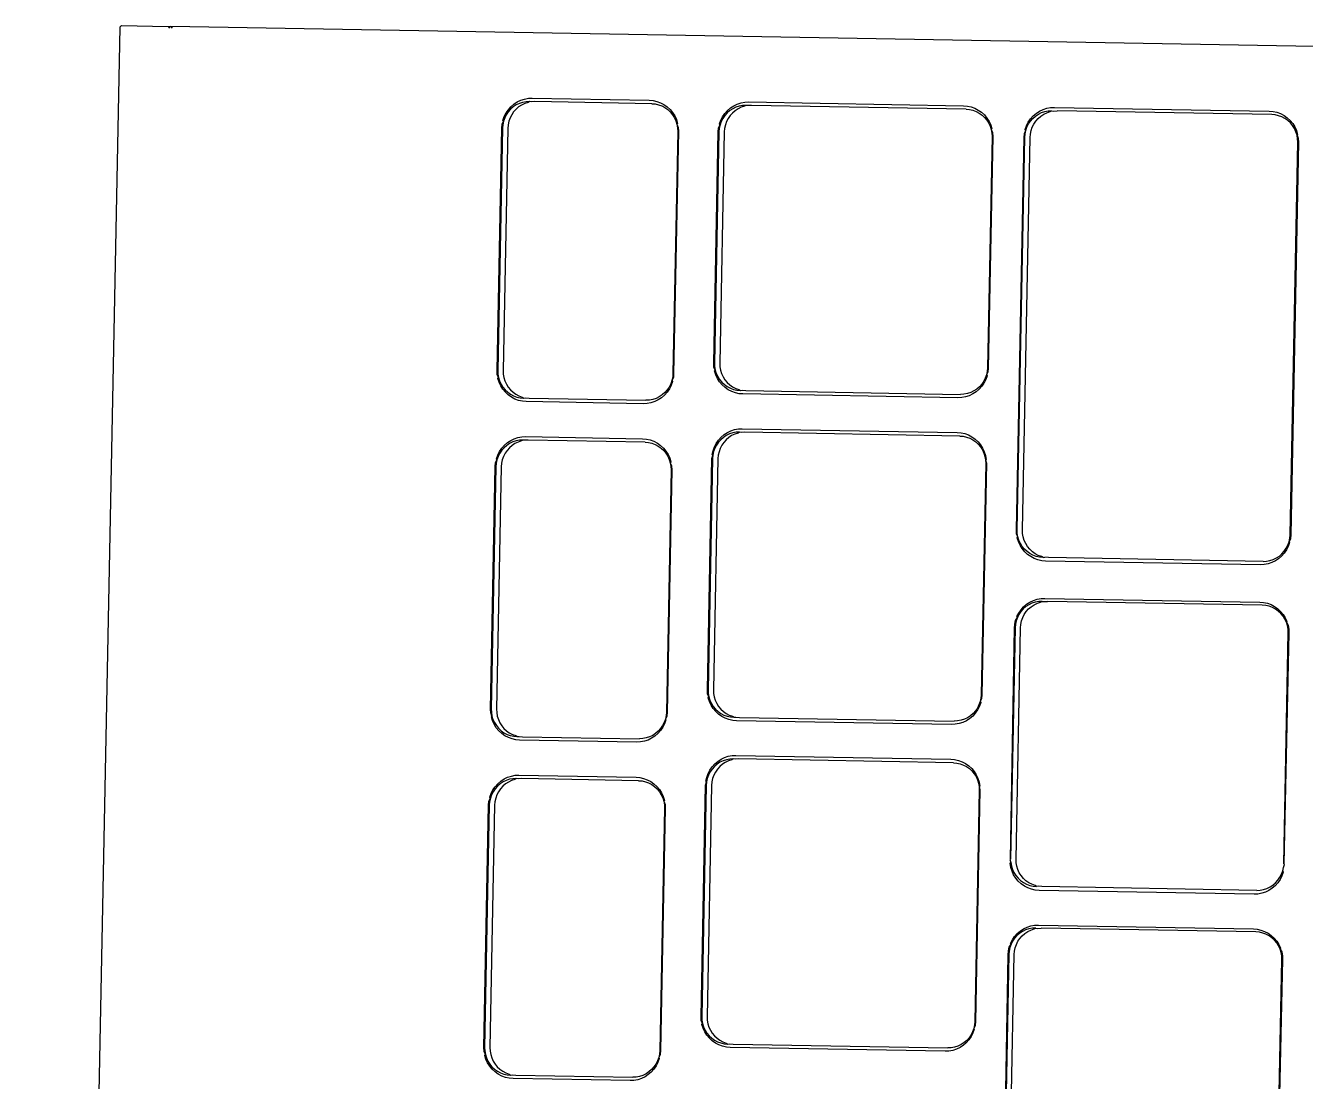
# Model space of a CAD drawing. Header units: millimetres. Extents: x 44692 to 659456, y -26273 to 14445.
# Drawn here: x 257766.3 to 257831.6, y -11788.3 to -11734.5 of the extents above; entities that cross this region are included whole.
import ezdxf

# ---------------------------------------------------------------- set-up
doc = ezdxf.new("R2010")
doc.units = ezdxf.units.MM
doc.header["$LTSCALE"] = 100
doc.layers.add('Muebles', color=112, linetype='Continuous')

msp = doc.modelspace()

# ---------------------------------------------------------------- linework, layer by layer
at = {"layer": 'Muebles'}
for p, q in [((257771.133, -11734.54), (257766.327, -11981.102)), ((257771.133, -11734.54), (257771.221, -11734.453)), ((257771.221, -11734.453), (257773.606, -11734.495)), ((257773.606, -11734.495), (257773.742, -11734.497)), ((257773.606, -11734.495), (257773.67, -11734.584)), ((257773.742, -11734.497), (257773.807, -11734.587)), ((257879.072, -11736.355), (257773.742, -11734.497)), ((257790.853, -11738.913), (257790.967, -11738.745)), ((257791.084, -11738.719), (257790.964, -11738.853)), ((257790.967, -11738.745), (257791.101, -11738.594)), ((257791.219, -11738.601), (257791.084, -11738.719)), ((257791.101, -11738.594), (257791.254, -11738.461)), ((257791.368, -11738.503), (257791.219, -11738.601)), ((257791.357, -11738.723), (257791.237, -11738.858)), ((257791.254, -11738.461), (257791.422, -11738.351)), ((257791.492, -11738.606), (257791.357, -11738.723)), ((257791.528, -11738.426), (257791.368, -11738.503)), ((257791.422, -11738.351), (257791.602, -11738.263)), ((257791.641, -11738.508), (257791.492, -11738.606)), ((257791.697, -11738.37), (257791.528, -11738.426)), ((257791.602, -11738.263), (257791.792, -11738.201)), ((257791.801, -11738.43), (257791.641, -11738.508)), ((257791.871, -11738.338), (257791.697, -11738.37)), ((257791.792, -11738.201), (257791.988, -11738.165)), ((257791.97, -11738.375), (257791.801, -11738.43)), ((257792.047, -11738.329), (257791.871, -11738.338)), ((257792.047, -11738.329), (257791.97, -11738.375)), ((257791.988, -11738.165), (257792.182, -11738.155)), ((257792.144, -11738.343), (257792.047, -11738.329)), ((257792.32, -11738.334), (257792.144, -11738.343)), ((257792.182, -11738.155), (257798.158, -11738.26)), ((257798.285, -11738.439), (257792.32, -11738.334)), ((257798.158, -11738.26), (257798.351, -11738.277)), ((257798.285, -11738.439), (257798.462, -11738.454)), ((257798.351, -11738.277), (257798.546, -11738.32)), ((257798.462, -11738.454), (257798.634, -11738.493)), ((257798.546, -11738.32), (257798.733, -11738.389)), ((257798.634, -11738.493), (257798.801, -11738.554)), ((257798.733, -11738.389), (257798.91, -11738.483)), ((257798.801, -11738.554), (257798.958, -11738.637)), ((257798.91, -11738.483), (257799.073, -11738.599)), ((257798.958, -11738.637), (257799.103, -11738.74)), ((257799.073, -11738.599), (257799.221, -11738.737)), ((257799.103, -11738.74), (257799.233, -11738.862)), ((257799.221, -11738.737), (257799.349, -11738.893)), ((257802.15, -11738.784), (257802.303, -11738.653)), ((257802.416, -11738.696), (257802.268, -11738.793)), ((257802.303, -11738.653), (257802.471, -11738.543)), ((257802.577, -11738.62), (257802.416, -11738.696)), ((257802.471, -11738.543), (257802.651, -11738.457)), ((257802.69, -11738.701), (257802.541, -11738.798)), ((257802.745, -11738.565), (257802.577, -11738.62)), ((257802.651, -11738.457), (257802.841, -11738.395)), ((257802.85, -11738.624), (257802.69, -11738.701)), ((257802.919, -11738.533), (257802.745, -11738.565)), ((257802.841, -11738.395), (257803.037, -11738.359)), ((257803.018, -11738.57), (257802.85, -11738.624)), ((257803.096, -11738.524), (257802.919, -11738.533)), ((257803.096, -11738.524), (257803.018, -11738.57)), ((257803.037, -11738.359), (257803.23, -11738.35)), ((257803.192, -11738.538), (257803.096, -11738.524)), ((257803.369, -11738.529), (257803.192, -11738.538)), ((257803.23, -11738.35), (257814.202, -11738.543)), ((257814.329, -11738.722), (257803.369, -11738.529)), ((257814.202, -11738.543), (257814.395, -11738.56)), ((257814.329, -11738.722), (257814.506, -11738.737)), ((257814.395, -11738.56), (257814.589, -11738.603)), ((257814.506, -11738.737), (257814.678, -11738.775)), ((257814.589, -11738.603), (257814.776, -11738.671)), ((257814.678, -11738.775), (257814.845, -11738.836)), ((257814.776, -11738.671), (257814.953, -11738.764)), ((257814.953, -11738.764), (257815.117, -11738.879)), ((257818.075, -11738.821), (257818.255, -11738.734)), ((257818.255, -11738.734), (257818.445, -11738.671)), ((257818.445, -11738.671), (257818.641, -11738.635)), ((257818.641, -11738.635), (257818.835, -11738.625)), ((257818.835, -11738.625), (257829.806, -11738.819)), ((257790.65, -11739.488), (257790.722, -11739.334)), ((257790.722, -11739.334), (257790.684, -11739.511)), ((257790.693, -11739.288), (257790.761, -11739.095)), ((257790.722, -11739.334), (257790.693, -11739.288)), ((257790.782, -11739.163), (257790.722, -11739.334)), ((257790.761, -11739.095), (257790.853, -11738.913)), ((257790.863, -11739.002), (257790.782, -11739.163)), ((257790.964, -11738.853), (257790.863, -11739.002)), ((257790.995, -11739.339), (257790.957, -11739.516)), ((257791.055, -11739.168), (257790.995, -11739.339)), ((257791.136, -11739.007), (257791.055, -11739.168)), ((257791.237, -11738.858), (257791.136, -11739.007)), ((257799.233, -11738.862), (257799.347, -11739.001)), ((257799.347, -11739.001), (257799.442, -11739.153)), ((257799.349, -11738.893), (257799.456, -11739.065)), ((257799.442, -11739.153), (257799.518, -11739.317)), ((257799.456, -11739.065), (257799.541, -11739.25)), ((257799.518, -11739.317), (257799.571, -11739.49)), ((257799.541, -11739.25), (257799.601, -11739.445)), ((257801.742, -11739.472), (257801.81, -11739.281)), ((257801.831, -11739.35), (257801.77, -11739.519)), ((257801.81, -11739.281), (257801.902, -11739.101)), ((257801.912, -11739.19), (257801.831, -11739.35)), ((257801.902, -11739.101), (257802.016, -11738.934)), ((257802.013, -11739.042), (257801.912, -11739.19)), ((257802.132, -11738.909), (257802.013, -11739.042)), ((257802.016, -11738.934), (257802.15, -11738.784)), ((257802.104, -11739.355), (257802.043, -11739.524)), ((257802.185, -11739.195), (257802.104, -11739.355)), ((257802.268, -11738.793), (257802.132, -11738.909)), ((257802.286, -11739.047), (257802.185, -11739.195)), ((257802.405, -11738.914), (257802.286, -11739.047)), ((257802.541, -11738.798), (257802.405, -11738.914)), ((257814.845, -11738.836), (257815.002, -11738.918)), ((257815.002, -11738.918), (257815.147, -11739.021)), ((257815.117, -11738.879), (257815.264, -11739.015)), ((257815.147, -11739.021), (257815.277, -11739.141)), ((257815.264, -11739.015), (257815.393, -11739.17)), ((257815.277, -11739.141), (257815.391, -11739.278)), ((257815.391, -11739.278), (257815.487, -11739.43)), ((257815.393, -11739.17), (257815.5, -11739.34)), ((257815.487, -11739.43), (257815.562, -11739.592)), ((257815.5, -11739.34), (257815.585, -11739.524)), ((257817.414, -11739.565), (257817.506, -11739.383)), ((257817.506, -11739.383), (257817.62, -11739.215)), ((257817.516, -11739.472), (257817.618, -11739.323)), ((257817.618, -11739.323), (257817.737, -11739.189)), ((257817.62, -11739.215), (257817.754, -11739.064)), ((257817.737, -11739.189), (257817.872, -11739.071)), ((257817.754, -11739.064), (257817.907, -11738.932)), ((257817.789, -11739.477), (257817.891, -11739.328)), ((257817.872, -11739.071), (257818.021, -11738.973)), ((257817.891, -11739.328), (257818.01, -11739.194)), ((257817.907, -11738.932), (257818.075, -11738.821)), ((257818.01, -11739.194), (257818.145, -11739.076)), ((257818.021, -11738.973), (257818.181, -11738.896)), ((257818.145, -11739.076), (257818.294, -11738.978)), ((257818.181, -11738.896), (257818.35, -11738.84)), ((257818.294, -11738.978), (257818.454, -11738.901)), ((257818.35, -11738.84), (257818.524, -11738.808)), ((257818.454, -11738.901), (257818.623, -11738.845)), ((257818.524, -11738.808), (257818.7, -11738.799)), ((257818.623, -11738.845), (257818.7, -11738.799)), ((257818.7, -11738.799), (257818.797, -11738.813)), ((257818.797, -11738.813), (257818.974, -11738.804)), ((257829.934, -11738.998), (257818.974, -11738.804)), ((257829.806, -11738.819), (257829.999, -11738.835)), ((257830.11, -11739.013), (257829.934, -11738.998)), ((257829.999, -11738.835), (257830.194, -11738.878)), ((257830.283, -11739.051), (257830.11, -11739.013)), ((257830.194, -11738.878), (257830.381, -11738.947)), ((257830.449, -11739.112), (257830.283, -11739.051)), ((257830.381, -11738.947), (257830.558, -11739.041)), ((257830.606, -11739.195), (257830.449, -11739.112)), ((257830.558, -11739.041), (257830.722, -11739.158)), ((257830.751, -11739.299), (257830.606, -11739.195)), ((257830.722, -11739.158), (257830.869, -11739.295)), ((257830.882, -11739.421), (257830.751, -11739.299)), ((257830.869, -11739.295), (257830.998, -11739.451)), ((257830.996, -11739.559), (257830.882, -11739.421)), ((257790.392, -11752.059), (257790.634, -11739.686)), ((257790.669, -11739.692), (257790.428, -11752.054)), ((257790.634, -11739.686), (257790.65, -11739.488)), ((257790.684, -11739.511), (257790.669, -11739.692)), ((257790.942, -11739.697), (257790.701, -11752.059)), ((257790.957, -11739.516), (257790.942, -11739.697)), ((257799.61, -11739.85), (257799.369, -11752.212)), ((257799.645, -11739.845), (257799.404, -11752.218)), ((257799.601, -11739.445), (257799.571, -11739.49)), ((257799.571, -11739.49), (257799.602, -11739.669)), ((257799.571, -11739.49), (257799.636, -11739.646)), ((257799.602, -11739.669), (257799.61, -11739.85)), ((257799.636, -11739.646), (257799.645, -11739.845)), ((257801.452, -11751.684), (257801.683, -11739.867)), ((257801.717, -11739.874), (257801.487, -11751.679)), ((257801.683, -11739.867), (257801.699, -11739.671)), ((257801.699, -11739.671), (257801.77, -11739.519)), ((257801.732, -11739.694), (257801.717, -11739.874)), ((257801.77, -11739.519), (257801.732, -11739.694)), ((257801.77, -11739.519), (257801.742, -11739.472)), ((257801.99, -11739.878), (257801.76, -11751.684)), ((257802.006, -11739.699), (257801.99, -11739.878)), ((257802.043, -11739.524), (257802.006, -11739.699)), ((257815.562, -11739.592), (257815.615, -11739.763)), ((257815.585, -11739.524), (257815.645, -11739.717)), ((257815.645, -11739.717), (257815.615, -11739.763)), ((257815.615, -11739.763), (257815.646, -11739.94)), ((257815.615, -11739.763), (257815.681, -11739.917)), ((257815.646, -11739.94), (257815.654, -11740.119)), ((257815.681, -11739.917), (257815.689, -11740.114)), ((257817.287, -11740.156), (257817.303, -11739.958)), ((257817.303, -11739.958), (257817.375, -11739.804)), ((257817.322, -11740.162), (257817.337, -11739.982)), ((257817.337, -11739.982), (257817.375, -11739.804)), ((257817.346, -11739.758), (257817.414, -11739.565)), ((257817.375, -11739.804), (257817.346, -11739.758)), ((257817.375, -11739.804), (257817.435, -11739.634)), ((257817.435, -11739.634), (257817.516, -11739.472)), ((257817.595, -11740.167), (257817.61, -11739.986)), ((257817.61, -11739.986), (257817.648, -11739.809)), ((257817.648, -11739.809), (257817.708, -11739.638)), ((257817.708, -11739.638), (257817.789, -11739.477)), ((257831.091, -11739.712), (257830.996, -11739.559)), ((257830.998, -11739.451), (257831.105, -11739.623)), ((257831.166, -11739.876), (257831.091, -11739.712)), ((257831.105, -11739.623), (257831.19, -11739.808)), ((257831.22, -11740.049), (257831.166, -11739.876)), ((257831.19, -11739.808), (257831.25, -11740.003)), ((257831.25, -11740.003), (257831.22, -11740.049)), ((257831.251, -11740.227), (257831.22, -11740.049)), ((257831.22, -11740.049), (257831.285, -11740.205)), ((257815.654, -11740.119), (257815.424, -11751.925)), ((257815.689, -11740.114), (257815.459, -11751.931)), ((257816.896, -11760.195), (257817.287, -11740.156)), ((257816.931, -11760.19), (257817.322, -11740.162)), ((257817.204, -11760.194), (257817.595, -11740.167)), ((257830.868, -11760.436), (257831.259, -11740.408)), ((257831.294, -11740.403), (257830.903, -11760.442)), ((257831.259, -11740.408), (257831.251, -11740.227)), ((257831.285, -11740.205), (257831.294, -11740.403)), ((257801.461, -11751.881), (257801.452, -11751.684)), ((257801.487, -11751.679), (257801.495, -11751.858)), ((257801.76, -11751.684), (257801.768, -11751.863)), ((257790.401, -11752.258), (257790.392, -11752.059)), ((257790.467, -11752.414), (257790.401, -11752.258)), ((257790.428, -11752.054), (257790.436, -11752.235)), ((257790.436, -11752.235), (257790.467, -11752.414)), ((257790.436, -11752.459), (257790.467, -11752.414)), ((257790.497, -11752.654), (257790.436, -11752.459)), ((257790.467, -11752.414), (257790.52, -11752.586)), ((257790.701, -11752.059), (257790.709, -11752.24)), ((257790.709, -11752.24), (257790.74, -11752.418)), ((257790.74, -11752.418), (257790.793, -11752.591)), ((257799.354, -11752.392), (257799.316, -11752.57)), ((257799.388, -11752.416), (257799.316, -11752.57)), ((257799.369, -11752.212), (257799.354, -11752.392)), ((257799.404, -11752.218), (257799.388, -11752.416)), ((257801.526, -11752.035), (257801.461, -11751.881)), ((257801.495, -11751.858), (257801.526, -11752.035)), ((257801.496, -11752.081), (257801.526, -11752.035)), ((257801.557, -11752.274), (257801.496, -11752.081)), ((257801.526, -11752.035), (257801.58, -11752.206)), ((257801.641, -11752.458), (257801.557, -11752.274)), ((257801.58, -11752.206), (257801.655, -11752.369)), ((257801.749, -11752.628), (257801.641, -11752.458)), ((257801.655, -11752.369), (257801.75, -11752.52)), ((257801.768, -11751.863), (257801.799, -11752.04)), ((257801.799, -11752.04), (257801.853, -11752.211)), ((257801.853, -11752.211), (257801.928, -11752.374)), ((257801.928, -11752.374), (257802.023, -11752.525)), ((257815.311, -11752.448), (257815.23, -11752.608)), ((257815.371, -11752.279), (257815.311, -11752.448)), ((257815.4, -11752.326), (257815.332, -11752.517)), ((257815.409, -11752.104), (257815.371, -11752.279)), ((257815.443, -11752.128), (257815.371, -11752.279)), ((257815.371, -11752.279), (257815.4, -11752.326)), ((257815.424, -11751.925), (257815.409, -11752.104)), ((257815.459, -11751.931), (257815.443, -11752.128)), ((257790.581, -11752.839), (257790.497, -11752.654)), ((257790.52, -11752.586), (257790.595, -11752.75)), ((257790.689, -11753.011), (257790.581, -11752.839)), ((257790.595, -11752.75), (257790.69, -11752.903)), ((257790.817, -11753.167), (257790.689, -11753.011)), ((257790.69, -11752.903), (257790.804, -11753.042)), ((257790.793, -11752.591), (257790.868, -11752.755)), ((257790.804, -11753.042), (257790.935, -11753.163)), ((257790.868, -11752.755), (257790.964, -11752.908)), ((257790.964, -11752.908), (257791.077, -11753.046)), ((257791.077, -11753.046), (257791.208, -11753.168)), ((257799.073, -11753.051), (257798.954, -11753.185)), ((257799.185, -11752.991), (257799.071, -11753.159)), ((257799.175, -11752.902), (257799.073, -11753.051)), ((257799.256, -11752.741), (257799.175, -11752.902)), ((257799.277, -11752.809), (257799.185, -11752.991)), ((257799.316, -11752.57), (257799.256, -11752.741)), ((257799.345, -11752.616), (257799.277, -11752.809)), ((257799.316, -11752.57), (257799.345, -11752.616)), ((257801.878, -11752.783), (257801.749, -11752.628)), ((257801.75, -11752.52), (257801.864, -11752.657)), ((257801.864, -11752.657), (257801.995, -11752.778)), ((257802.025, -11752.919), (257801.878, -11752.783)), ((257801.995, -11752.778), (257802.14, -11752.88)), ((257802.023, -11752.525), (257802.137, -11752.662)), ((257802.188, -11753.035), (257802.025, -11752.919)), ((257802.137, -11752.662), (257802.268, -11752.783)), ((257802.14, -11752.88), (257802.297, -11752.962)), ((257802.365, -11753.127), (257802.188, -11753.035)), ((257802.268, -11752.783), (257802.413, -11752.885)), ((257802.297, -11752.962), (257802.463, -11753.023)), ((257802.553, -11753.196), (257802.365, -11753.127)), ((257802.413, -11752.885), (257802.57, -11752.967)), ((257802.463, -11753.023), (257802.636, -11753.061)), ((257802.57, -11752.967), (257802.736, -11753.028)), ((257802.636, -11753.061), (257802.812, -11753.076)), ((257802.736, -11753.028), (257802.812, -11753.076)), ((257802.812, -11753.076), (257802.909, -11753.066)), ((257802.909, -11753.066), (257803.085, -11753.081)), ((257803.085, -11753.081), (257814.046, -11753.274)), ((257814.725, -11753.102), (257814.565, -11753.179)), ((257814.839, -11753.145), (257814.671, -11753.255)), ((257814.874, -11753.005), (257814.725, -11753.102)), ((257814.991, -11753.014), (257814.839, -11753.145)), ((257815.009, -11752.889), (257814.874, -11753.005)), ((257815.126, -11752.864), (257814.991, -11753.014)), ((257815.129, -11752.756), (257815.009, -11752.889)), ((257815.24, -11752.698), (257815.126, -11752.864)), ((257815.23, -11752.608), (257815.129, -11752.756)), ((257815.332, -11752.517), (257815.24, -11752.698)), ((257790.964, -11753.305), (257790.817, -11753.167)), ((257790.935, -11753.163), (257791.08, -11753.267)), ((257791.128, -11753.421), (257790.964, -11753.305)), ((257791.08, -11753.267), (257791.237, -11753.35)), ((257791.305, -11753.515), (257791.128, -11753.421)), ((257791.208, -11753.168), (257791.353, -11753.272)), ((257791.237, -11753.35), (257791.403, -11753.411)), ((257791.492, -11753.584), (257791.305, -11753.515)), ((257791.353, -11753.272), (257791.51, -11753.355)), ((257791.403, -11753.411), (257791.576, -11753.45)), ((257791.687, -11753.627), (257791.492, -11753.584)), ((257791.51, -11753.355), (257791.676, -11753.416)), ((257791.576, -11753.45), (257791.752, -11753.465)), ((257791.676, -11753.416), (257791.752, -11753.465)), ((257791.88, -11753.643), (257791.687, -11753.627)), ((257791.752, -11753.465), (257791.849, -11753.454)), ((257791.849, -11753.454), (257792.025, -11753.469)), ((257797.856, -11753.749), (257791.88, -11753.643)), ((257792.025, -11753.469), (257797.99, -11753.575)), ((257798.049, -11753.739), (257797.856, -11753.749)), ((257798.167, -11753.566), (257797.99, -11753.575)), ((257798.246, -11753.703), (257798.049, -11753.739)), ((257798.341, -11753.534), (257798.167, -11753.566)), ((257798.436, -11753.64), (257798.246, -11753.703)), ((257798.51, -11753.478), (257798.341, -11753.534)), ((257798.616, -11753.553), (257798.436, -11753.64)), ((257798.67, -11753.401), (257798.51, -11753.478)), ((257798.784, -11753.443), (257798.616, -11753.553)), ((257798.819, -11753.303), (257798.67, -11753.401)), ((257798.937, -11753.31), (257798.784, -11753.443)), ((257798.954, -11753.185), (257798.819, -11753.303)), ((257799.071, -11753.159), (257798.937, -11753.31)), ((257802.747, -11753.239), (257802.553, -11753.196)), ((257802.94, -11753.255), (257802.747, -11753.239)), ((257813.911, -11753.448), (257802.94, -11753.255)), ((257814.105, -11753.439), (257813.911, -11753.448)), ((257814.222, -11753.266), (257814.046, -11753.274)), ((257814.301, -11753.403), (257814.105, -11753.439)), ((257814.396, -11753.234), (257814.222, -11753.266)), ((257814.49, -11753.341), (257814.301, -11753.403)), ((257814.565, -11753.179), (257814.396, -11753.234)), ((257814.671, -11753.255), (257814.49, -11753.341)), ((257802.326, -11755.133), (257802.516, -11755.071)), ((257802.516, -11755.071), (257802.712, -11755.035)), ((257802.712, -11755.035), (257802.905, -11755.026)), ((257802.905, -11755.026), (257813.877, -11755.219)), ((257790.764, -11755.87), (257790.917, -11755.738)), ((257790.917, -11755.738), (257791.085, -11755.627)), ((257791.191, -11755.702), (257791.031, -11755.779)), ((257791.085, -11755.627), (257791.265, -11755.54)), ((257791.36, -11755.646), (257791.191, -11755.702)), ((257791.265, -11755.54), (257791.455, -11755.477)), ((257791.464, -11755.707), (257791.304, -11755.784)), ((257791.534, -11755.614), (257791.36, -11755.646)), ((257791.455, -11755.477), (257791.651, -11755.441)), ((257791.633, -11755.651), (257791.464, -11755.707)), ((257791.711, -11755.605), (257791.534, -11755.614)), ((257791.711, -11755.605), (257791.633, -11755.651)), ((257791.651, -11755.441), (257791.845, -11755.431)), ((257791.807, -11755.619), (257791.711, -11755.605)), ((257791.984, -11755.61), (257791.807, -11755.619)), ((257791.845, -11755.431), (257797.821, -11755.537)), ((257797.949, -11755.715), (257791.984, -11755.61)), ((257797.821, -11755.537), (257798.014, -11755.553)), ((257797.949, -11755.715), (257798.125, -11755.73)), ((257798.014, -11755.553), (257798.209, -11755.596)), ((257798.125, -11755.73), (257798.298, -11755.769)), ((257798.209, -11755.596), (257798.396, -11755.665)), ((257798.396, -11755.665), (257798.573, -11755.759)), ((257798.573, -11755.759), (257798.737, -11755.876)), ((257801.577, -11755.777), (257801.691, -11755.61)), ((257801.688, -11755.72), (257801.587, -11755.868)), ((257801.807, -11755.587), (257801.688, -11755.72)), ((257801.691, -11755.61), (257801.825, -11755.46)), ((257801.942, -11755.471), (257801.807, -11755.587)), ((257801.825, -11755.46), (257801.978, -11755.329)), ((257801.961, -11755.725), (257801.86, -11755.873)), ((257802.091, -11755.374), (257801.942, -11755.471)), ((257802.08, -11755.592), (257801.961, -11755.725)), ((257801.978, -11755.329), (257802.146, -11755.219)), ((257802.215, -11755.476), (257802.08, -11755.592)), ((257802.252, -11755.297), (257802.091, -11755.374)), ((257802.146, -11755.219), (257802.326, -11755.133)), ((257802.364, -11755.379), (257802.215, -11755.476)), ((257802.42, -11755.243), (257802.252, -11755.297)), ((257802.525, -11755.302), (257802.364, -11755.379)), ((257802.594, -11755.211), (257802.42, -11755.243)), ((257802.693, -11755.247), (257802.525, -11755.302)), ((257802.771, -11755.202), (257802.594, -11755.211)), ((257802.771, -11755.202), (257802.693, -11755.247)), ((257802.867, -11755.215), (257802.771, -11755.202)), ((257803.044, -11755.207), (257802.867, -11755.215)), ((257814.004, -11755.4), (257803.044, -11755.207)), ((257813.877, -11755.219), (257814.07, -11755.236)), ((257814.004, -11755.4), (257814.18, -11755.415)), ((257814.07, -11755.236), (257814.264, -11755.279)), ((257814.18, -11755.415), (257814.353, -11755.453)), ((257814.264, -11755.279), (257814.451, -11755.347)), ((257814.353, -11755.453), (257814.52, -11755.514)), ((257814.451, -11755.347), (257814.628, -11755.44)), ((257814.52, -11755.514), (257814.677, -11755.596)), ((257814.628, -11755.44), (257814.792, -11755.555)), ((257814.677, -11755.596), (257814.822, -11755.698)), ((257814.792, -11755.555), (257814.939, -11755.691)), ((257814.822, -11755.698), (257814.952, -11755.819)), ((257814.939, -11755.691), (257815.068, -11755.846)), ((257790.356, -11756.564), (257790.424, -11756.371)), ((257790.424, -11756.371), (257790.516, -11756.189)), ((257790.526, -11756.278), (257790.445, -11756.439)), ((257790.516, -11756.189), (257790.63, -11756.021)), ((257790.628, -11756.129), (257790.526, -11756.278)), ((257790.747, -11755.995), (257790.628, -11756.129)), ((257790.63, -11756.021), (257790.764, -11755.87)), ((257790.799, -11756.283), (257790.718, -11756.444)), ((257790.882, -11755.877), (257790.747, -11755.995)), ((257790.901, -11756.134), (257790.799, -11756.283)), ((257791.031, -11755.779), (257790.882, -11755.877)), ((257791.02, -11755.999), (257790.901, -11756.134)), ((257791.155, -11755.882), (257791.02, -11755.999)), ((257791.304, -11755.784), (257791.155, -11755.882)), ((257798.298, -11755.769), (257798.464, -11755.83)), ((257798.464, -11755.83), (257798.621, -11755.913)), ((257798.621, -11755.913), (257798.766, -11756.016)), ((257798.737, -11755.876), (257798.884, -11756.013)), ((257798.766, -11756.016), (257798.897, -11756.138)), ((257798.884, -11756.013), (257799.012, -11756.169)), ((257798.897, -11756.138), (257799.01, -11756.277)), ((257799.01, -11756.277), (257799.106, -11756.429)), ((257799.012, -11756.169), (257799.12, -11756.341)), ((257799.12, -11756.341), (257799.204, -11756.526)), ((257801.357, -11756.543), (257801.407, -11756.372)), ((257801.374, -11756.346), (257801.417, -11756.148)), ((257801.407, -11756.372), (257801.374, -11756.346)), ((257801.407, -11756.372), (257801.392, -11756.551)), ((257801.445, -11756.197), (257801.407, -11756.372)), ((257801.417, -11756.148), (257801.485, -11755.957)), ((257801.505, -11756.028), (257801.445, -11756.197)), ((257801.485, -11755.957), (257801.577, -11755.777)), ((257801.587, -11755.868), (257801.505, -11756.028)), ((257801.68, -11756.377), (257801.665, -11756.556)), ((257801.718, -11756.202), (257801.68, -11756.377)), ((257801.779, -11756.032), (257801.718, -11756.202)), ((257801.86, -11755.873), (257801.779, -11756.032)), ((257814.952, -11755.819), (257815.066, -11755.956)), ((257815.066, -11755.956), (257815.161, -11756.107)), ((257815.068, -11755.846), (257815.175, -11756.016)), ((257815.161, -11756.107), (257815.237, -11756.27)), ((257815.175, -11756.016), (257815.26, -11756.2)), ((257815.237, -11756.27), (257815.29, -11756.441)), ((257815.26, -11756.2), (257815.32, -11756.393)), ((257815.32, -11756.393), (257815.356, -11756.593)), ((257790.056, -11769.335), (257790.297, -11756.962)), ((257790.332, -11756.968), (257790.091, -11769.33)), ((257790.297, -11756.962), (257790.313, -11756.764)), ((257790.313, -11756.764), (257790.385, -11756.61)), ((257790.347, -11756.787), (257790.332, -11756.968)), ((257790.385, -11756.61), (257790.347, -11756.787)), ((257790.385, -11756.61), (257790.356, -11756.564)), ((257790.605, -11756.973), (257790.364, -11769.335)), ((257790.445, -11756.439), (257790.385, -11756.61)), ((257790.62, -11756.792), (257790.605, -11756.973)), ((257790.658, -11756.615), (257790.62, -11756.792)), ((257790.718, -11756.444), (257790.658, -11756.615)), ((257799.106, -11756.429), (257799.181, -11756.593)), ((257799.181, -11756.593), (257799.234, -11756.766)), ((257799.204, -11756.526), (257799.265, -11756.721)), ((257799.265, -11756.721), (257799.234, -11756.766)), ((257799.234, -11756.766), (257799.265, -11756.945)), ((257799.234, -11756.766), (257799.3, -11756.922)), ((257799.265, -11756.945), (257799.273, -11757.126)), ((257799.3, -11756.922), (257799.308, -11757.121)), ((257801.127, -11768.36), (257801.357, -11756.543)), ((257801.392, -11756.551), (257801.162, -11768.357)), ((257801.665, -11756.556), (257801.435, -11768.361)), ((257815.329, -11756.797), (257815.099, -11768.603)), ((257815.364, -11756.79), (257815.134, -11768.607)), ((257815.29, -11756.441), (257815.321, -11756.618)), ((257815.356, -11756.593), (257815.321, -11756.618)), ((257815.321, -11756.618), (257815.329, -11756.797)), ((257815.321, -11756.618), (257815.364, -11756.79)), ((257799.273, -11757.126), (257799.032, -11769.488)), ((257799.308, -11757.121), (257799.067, -11769.494)), ((257816.905, -11760.393), (257816.896, -11760.195)), ((257816.939, -11760.371), (257816.931, -11760.19)), ((257817.212, -11760.376), (257817.204, -11760.194)), ((257816.97, -11760.549), (257816.905, -11760.393)), ((257816.97, -11760.549), (257816.939, -11760.371)), ((257816.94, -11760.595), (257816.97, -11760.549)), ((257817, -11760.79), (257816.94, -11760.595)), ((257817.024, -11760.722), (257816.97, -11760.549)), ((257817.085, -11760.975), (257817, -11760.79)), ((257817.099, -11760.886), (257817.024, -11760.722)), ((257817.192, -11761.147), (257817.085, -11760.975)), ((257817.194, -11761.039), (257817.099, -11760.886)), ((257817.243, -11760.554), (257817.212, -11760.376)), ((257817.297, -11760.727), (257817.243, -11760.554)), ((257817.372, -11760.891), (257817.297, -11760.727)), ((257817.467, -11761.044), (257817.372, -11760.891)), ((257830.674, -11761.126), (257830.755, -11760.964)), ((257830.755, -11760.964), (257830.815, -11760.794)), ((257830.844, -11760.84), (257830.776, -11761.033)), ((257830.815, -11760.794), (257830.853, -11760.616)), ((257830.887, -11760.64), (257830.815, -11760.794)), ((257830.815, -11760.794), (257830.844, -11760.84)), ((257830.853, -11760.616), (257830.868, -11760.436)), ((257830.903, -11760.442), (257830.887, -11760.64)), ((257817.321, -11761.303), (257817.192, -11761.147)), ((257817.308, -11761.177), (257817.194, -11761.039)), ((257817.439, -11761.299), (257817.308, -11761.177)), ((257817.468, -11761.44), (257817.321, -11761.303)), ((257817.584, -11761.403), (257817.439, -11761.299)), ((257817.581, -11761.182), (257817.467, -11761.044)), ((257817.632, -11761.557), (257817.468, -11761.44)), ((257817.712, -11761.304), (257817.581, -11761.182)), ((257817.741, -11761.486), (257817.584, -11761.403)), ((257817.809, -11761.65), (257817.632, -11761.557)), ((257817.857, -11761.407), (257817.712, -11761.304)), ((257817.907, -11761.547), (257817.741, -11761.486)), ((257818.014, -11761.491), (257817.857, -11761.407)), ((257818.08, -11761.585), (257817.907, -11761.547)), ((257818.18, -11761.552), (257818.014, -11761.491)), ((257818.256, -11761.6), (257818.08, -11761.585)), ((257818.256, -11761.6), (257818.18, -11761.552)), ((257818.256, -11761.6), (257818.353, -11761.59)), ((257818.529, -11761.605), (257818.353, -11761.59)), ((257829.49, -11761.799), (257818.529, -11761.605)), ((257830.009, -11761.702), (257830.169, -11761.625)), ((257830.169, -11761.625), (257830.318, -11761.526)), ((257830.436, -11761.534), (257830.283, -11761.666)), ((257830.318, -11761.526), (257830.453, -11761.409)), ((257830.57, -11761.383), (257830.436, -11761.534)), ((257830.453, -11761.409), (257830.572, -11761.275)), ((257830.684, -11761.215), (257830.57, -11761.383)), ((257830.572, -11761.275), (257830.674, -11761.126)), ((257830.776, -11761.033), (257830.684, -11761.215)), ((257817.996, -11761.72), (257817.809, -11761.65)), ((257818.191, -11761.763), (257817.996, -11761.72)), ((257818.384, -11761.779), (257818.191, -11761.763)), ((257829.355, -11761.973), (257818.384, -11761.779)), ((257829.549, -11761.963), (257829.355, -11761.973)), ((257829.49, -11761.799), (257829.666, -11761.79)), ((257829.745, -11761.927), (257829.549, -11761.963)), ((257829.666, -11761.79), (257829.84, -11761.757)), ((257829.935, -11761.864), (257829.745, -11761.927)), ((257829.84, -11761.757), (257830.009, -11761.702)), ((257830.115, -11761.777), (257829.935, -11761.864)), ((257830.283, -11761.666), (257830.115, -11761.777)), ((257817.249, -11764.224), (257817.13, -11764.357)), ((257817.132, -11764.27), (257817.267, -11764.12)), ((257817.384, -11764.107), (257817.249, -11764.224)), ((257817.267, -11764.12), (257817.419, -11763.989)), ((257817.533, -11764.01), (257817.384, -11764.107)), ((257817.403, -11764.361), (257817.522, -11764.228)), ((257817.419, -11763.989), (257817.587, -11763.879)), ((257817.522, -11764.228), (257817.657, -11764.112)), ((257817.693, -11763.934), (257817.533, -11764.01)), ((257817.587, -11763.879), (257817.767, -11763.793)), ((257817.657, -11764.112), (257817.806, -11764.015)), ((257817.862, -11763.879), (257817.693, -11763.934)), ((257817.767, -11763.793), (257817.957, -11763.731)), ((257817.806, -11764.015), (257817.966, -11763.938)), ((257818.036, -11763.847), (257817.862, -11763.879)), ((257817.957, -11763.731), (257818.153, -11763.695)), ((257817.966, -11763.938), (257818.135, -11763.884)), ((257818.212, -11763.838), (257818.036, -11763.847)), ((257818.135, -11763.884), (257818.212, -11763.838)), ((257818.153, -11763.695), (257818.346, -11763.686)), ((257818.212, -11763.838), (257818.309, -11763.852)), ((257818.309, -11763.852), (257818.485, -11763.843)), ((257818.346, -11763.686), (257829.318, -11763.879)), ((257829.446, -11764.036), (257818.485, -11763.843)), ((257829.318, -11763.879), (257829.511, -11763.896)), ((257829.622, -11764.051), (257829.446, -11764.036)), ((257829.511, -11763.896), (257829.705, -11763.938)), ((257829.795, -11764.089), (257829.622, -11764.051)), ((257829.705, -11763.938), (257829.892, -11764.007)), ((257829.961, -11764.15), (257829.795, -11764.089)), ((257829.892, -11764.007), (257830.069, -11764.099)), ((257830.118, -11764.232), (257829.961, -11764.15)), ((257830.069, -11764.099), (257830.233, -11764.215)), ((257830.263, -11764.335), (257830.118, -11764.232)), ((257830.233, -11764.215), (257830.38, -11764.351)), ((257816.815, -11765.006), (257816.858, -11764.808)), ((257816.887, -11764.833), (257816.849, -11765.009)), ((257816.858, -11764.808), (257816.947, -11764.664)), ((257816.947, -11764.664), (257816.887, -11764.833)), ((257816.926, -11764.617), (257817.018, -11764.436)), ((257816.947, -11764.664), (257816.926, -11764.617)), ((257817.028, -11764.504), (257816.947, -11764.664)), ((257817.018, -11764.436), (257817.132, -11764.27)), ((257817.13, -11764.357), (257817.028, -11764.504)), ((257817.122, -11765.013), (257817.16, -11764.838)), ((257817.16, -11764.838), (257817.22, -11764.669)), ((257817.22, -11764.669), (257817.301, -11764.509)), ((257817.301, -11764.509), (257817.403, -11764.361)), ((257830.394, -11764.455), (257830.263, -11764.335)), ((257830.38, -11764.351), (257830.509, -11764.506)), ((257830.508, -11764.593), (257830.394, -11764.455)), ((257830.603, -11764.744), (257830.508, -11764.593)), ((257830.509, -11764.506), (257830.616, -11764.676)), ((257830.678, -11764.906), (257830.603, -11764.744)), ((257830.616, -11764.676), (257830.701, -11764.86)), ((257830.701, -11764.86), (257830.678, -11764.906)), ((257830.732, -11765.077), (257830.678, -11764.906)), ((257830.678, -11764.906), (257830.762, -11765.053)), ((257816.834, -11765.188), (257816.604, -11776.993)), ((257816.604, -11776.993), (257816.799, -11765.203)), ((257816.799, -11765.203), (257816.815, -11765.006)), ((257816.849, -11765.009), (257816.834, -11765.188)), ((257816.877, -11776.998), (257817.107, -11765.192)), ((257817.107, -11765.192), (257817.122, -11765.013)), ((257830.541, -11777.239), (257830.771, -11765.433)), ((257830.806, -11765.45), (257830.541, -11777.239)), ((257830.763, -11765.254), (257830.732, -11765.077)), ((257830.762, -11765.053), (257830.797, -11765.253)), ((257830.771, -11765.433), (257830.763, -11765.254)), ((257830.797, -11765.253), (257830.806, -11765.45)), ((257801.136, -11768.557), (257801.127, -11768.36)), ((257801.201, -11768.713), (257801.136, -11768.557)), ((257801.162, -11768.357), (257801.17, -11768.536)), ((257801.17, -11768.536), (257801.201, -11768.713)), ((257801.171, -11768.757), (257801.201, -11768.713)), ((257801.232, -11768.95), (257801.171, -11768.757)), ((257801.201, -11768.713), (257801.255, -11768.884)), ((257801.435, -11768.361), (257801.443, -11768.541)), ((257801.443, -11768.541), (257801.474, -11768.718)), ((257801.474, -11768.718), (257801.528, -11768.889)), ((257815.084, -11768.782), (257815.046, -11768.957)), ((257815.118, -11768.804), (257815.046, -11768.957)), ((257815.099, -11768.603), (257815.084, -11768.782)), ((257815.134, -11768.607), (257815.118, -11768.804)), ((257790.065, -11769.534), (257790.056, -11769.335)), ((257790.091, -11769.33), (257790.099, -11769.511)), ((257790.364, -11769.335), (257790.372, -11769.516)), ((257801.316, -11769.134), (257801.232, -11768.95)), ((257801.255, -11768.884), (257801.33, -11769.046)), ((257801.424, -11769.304), (257801.316, -11769.134)), ((257801.33, -11769.046), (257801.425, -11769.198)), ((257801.553, -11769.459), (257801.424, -11769.304)), ((257801.425, -11769.198), (257801.539, -11769.335)), ((257801.528, -11768.889), (257801.603, -11769.051)), ((257801.539, -11769.335), (257801.67, -11769.455)), ((257801.7, -11769.595), (257801.553, -11769.459)), ((257801.603, -11769.051), (257801.698, -11769.202)), ((257801.67, -11769.455), (257801.815, -11769.558)), ((257801.698, -11769.202), (257801.812, -11769.34)), ((257801.812, -11769.34), (257801.943, -11769.46)), ((257801.943, -11769.46), (257802.088, -11769.563)), ((257814.803, -11769.434), (257814.684, -11769.567)), ((257814.915, -11769.374), (257814.801, -11769.54)), ((257814.905, -11769.286), (257814.803, -11769.434)), ((257814.986, -11769.126), (257814.905, -11769.286)), ((257815.007, -11769.193), (257814.915, -11769.374)), ((257815.046, -11768.957), (257814.986, -11769.126)), ((257815.075, -11769.002), (257815.007, -11769.193)), ((257815.046, -11768.957), (257815.075, -11769.002)), ((257790.13, -11769.69), (257790.065, -11769.534)), ((257790.099, -11769.511), (257790.13, -11769.69)), ((257790.1, -11769.735), (257790.13, -11769.69)), ((257790.16, -11769.93), (257790.1, -11769.735)), ((257790.13, -11769.69), (257790.183, -11769.862)), ((257790.244, -11770.115), (257790.16, -11769.93)), ((257790.183, -11769.862), (257790.258, -11770.027)), ((257790.352, -11770.287), (257790.244, -11770.115)), ((257790.258, -11770.027), (257790.354, -11770.179)), ((257790.372, -11769.516), (257790.403, -11769.694)), ((257790.403, -11769.694), (257790.456, -11769.867)), ((257790.456, -11769.867), (257790.532, -11770.031)), ((257790.532, -11770.031), (257790.627, -11770.184)), ((257798.919, -11770.017), (257798.838, -11770.178)), ((257798.94, -11770.085), (257798.848, -11770.267)), ((257798.979, -11769.846), (257798.919, -11770.017)), ((257799.008, -11769.892), (257798.94, -11770.085)), ((257799.017, -11769.668), (257798.979, -11769.846)), ((257799.051, -11769.692), (257798.979, -11769.846)), ((257798.979, -11769.846), (257799.008, -11769.892)), ((257799.032, -11769.488), (257799.017, -11769.668)), ((257799.067, -11769.494), (257799.051, -11769.692)), ((257801.863, -11769.711), (257801.7, -11769.595)), ((257801.815, -11769.558), (257801.972, -11769.64)), ((257802.04, -11769.803), (257801.863, -11769.711)), ((257801.972, -11769.64), (257802.138, -11769.701)), ((257802.227, -11769.872), (257802.04, -11769.803)), ((257802.088, -11769.563), (257802.245, -11769.645)), ((257802.138, -11769.701), (257802.311, -11769.739)), ((257802.422, -11769.915), (257802.227, -11769.872)), ((257802.245, -11769.645), (257802.411, -11769.706)), ((257802.311, -11769.739), (257802.487, -11769.754)), ((257802.411, -11769.706), (257802.487, -11769.754)), ((257802.615, -11769.931), (257802.422, -11769.915)), ((257802.487, -11769.754), (257802.584, -11769.744)), ((257802.584, -11769.744), (257802.76, -11769.759)), ((257813.586, -11770.124), (257802.615, -11769.931)), ((257802.76, -11769.759), (257813.721, -11769.952)), ((257813.78, -11770.115), (257813.586, -11770.124)), ((257813.897, -11769.943), (257813.721, -11769.952)), ((257813.976, -11770.079), (257813.78, -11770.115)), ((257814.071, -11769.911), (257813.897, -11769.943)), ((257814.165, -11770.017), (257813.976, -11770.079)), ((257814.24, -11769.857), (257814.071, -11769.911)), ((257814.346, -11769.931), (257814.165, -11770.017)), ((257814.4, -11769.78), (257814.24, -11769.857)), ((257814.514, -11769.821), (257814.346, -11769.931)), ((257814.549, -11769.683), (257814.4, -11769.78)), ((257814.666, -11769.69), (257814.514, -11769.821)), ((257814.684, -11769.567), (257814.549, -11769.683)), ((257814.801, -11769.54), (257814.666, -11769.69)), ((257790.48, -11770.443), (257790.352, -11770.287)), ((257790.354, -11770.179), (257790.468, -11770.318)), ((257790.468, -11770.318), (257790.598, -11770.44)), ((257790.628, -11770.581), (257790.48, -11770.443)), ((257790.598, -11770.44), (257790.743, -11770.543)), ((257790.627, -11770.184), (257790.741, -11770.322)), ((257790.791, -11770.697), (257790.628, -11770.581)), ((257790.741, -11770.322), (257790.871, -11770.444)), ((257790.743, -11770.543), (257790.9, -11770.626)), ((257790.968, -11770.791), (257790.791, -11770.697)), ((257790.871, -11770.444), (257791.016, -11770.548)), ((257790.9, -11770.626), (257791.067, -11770.687)), ((257791.016, -11770.548), (257791.173, -11770.631)), ((257791.067, -11770.687), (257791.239, -11770.726)), ((257791.173, -11770.631), (257791.34, -11770.692)), ((257791.239, -11770.726), (257791.416, -11770.741)), ((257791.34, -11770.692), (257791.416, -11770.741)), ((257791.416, -11770.741), (257791.512, -11770.73)), ((257791.512, -11770.73), (257791.689, -11770.745)), ((257791.689, -11770.745), (257797.654, -11770.851)), ((257798.173, -11770.754), (257798.004, -11770.81)), ((257798.333, -11770.677), (257798.173, -11770.754)), ((257798.447, -11770.719), (257798.279, -11770.829)), ((257798.482, -11770.579), (257798.333, -11770.677)), ((257798.6, -11770.587), (257798.447, -11770.719)), ((257798.617, -11770.461), (257798.482, -11770.579)), ((257798.734, -11770.435), (257798.6, -11770.587)), ((257798.737, -11770.327), (257798.617, -11770.461)), ((257798.848, -11770.267), (257798.734, -11770.435)), ((257798.838, -11770.178), (257798.737, -11770.327)), ((257791.155, -11770.86), (257790.968, -11770.791)), ((257791.35, -11770.903), (257791.155, -11770.86)), ((257791.543, -11770.92), (257791.35, -11770.903)), ((257797.519, -11771.025), (257791.543, -11770.92)), ((257797.713, -11771.016), (257797.519, -11771.025)), ((257797.83, -11770.842), (257797.654, -11770.851)), ((257797.909, -11770.979), (257797.713, -11771.016)), ((257798.004, -11770.81), (257797.83, -11770.842)), ((257798.099, -11770.917), (257797.909, -11770.979)), ((257798.279, -11770.829), (257798.099, -11770.917)), ((257801.5, -11772.136), (257801.653, -11772.005)), ((257801.766, -11772.052), (257801.617, -11772.149)), ((257801.653, -11772.005), (257801.821, -11771.895)), ((257801.926, -11771.975), (257801.766, -11772.052)), ((257801.821, -11771.895), (257802.001, -11771.809)), ((257802.039, -11772.057), (257801.89, -11772.154)), ((257802.095, -11771.92), (257801.926, -11771.975)), ((257802.001, -11771.809), (257802.191, -11771.747)), ((257802.199, -11771.98), (257802.039, -11772.057)), ((257802.269, -11771.888), (257802.095, -11771.92)), ((257802.191, -11771.747), (257802.387, -11771.711)), ((257802.368, -11771.925), (257802.199, -11771.98)), ((257802.446, -11771.88), (257802.269, -11771.888)), ((257802.446, -11771.88), (257802.368, -11771.925)), ((257802.387, -11771.711), (257802.58, -11771.702)), ((257802.542, -11771.893), (257802.446, -11771.88)), ((257802.719, -11771.884), (257802.542, -11771.893)), ((257802.58, -11771.702), (257813.552, -11771.895)), ((257813.679, -11772.078), (257802.719, -11771.884)), ((257813.552, -11771.895), (257813.745, -11771.912)), ((257813.679, -11772.078), (257813.855, -11772.093)), ((257813.745, -11771.912), (257813.939, -11771.954)), ((257813.855, -11772.093), (257814.028, -11772.131)), ((257813.939, -11771.954), (257814.126, -11772.023)), ((257814.126, -11772.023), (257814.303, -11772.115)), ((257791.119, -11772.753), (257791.315, -11772.717)), ((257791.315, -11772.717), (257791.508, -11772.707)), ((257791.508, -11772.707), (257797.484, -11772.813)), ((257801.092, -11772.824), (257801.16, -11772.633)), ((257801.18, -11772.705), (257801.12, -11772.874)), ((257801.16, -11772.633), (257801.252, -11772.452)), ((257801.262, -11772.546), (257801.18, -11772.705)), ((257801.252, -11772.452), (257801.366, -11772.286)), ((257801.363, -11772.398), (257801.262, -11772.546)), ((257801.482, -11772.265), (257801.363, -11772.398)), ((257801.366, -11772.286), (257801.5, -11772.136)), ((257801.453, -11772.71), (257801.393, -11772.879)), ((257801.535, -11772.55), (257801.453, -11772.71)), ((257801.617, -11772.149), (257801.482, -11772.265)), ((257801.636, -11772.403), (257801.535, -11772.55)), ((257801.755, -11772.27), (257801.636, -11772.403)), ((257801.89, -11772.154), (257801.755, -11772.27)), ((257814.028, -11772.131), (257814.194, -11772.191)), ((257814.194, -11772.191), (257814.351, -11772.274)), ((257814.303, -11772.115), (257814.467, -11772.231)), ((257814.351, -11772.274), (257814.497, -11772.376)), ((257814.467, -11772.231), (257814.614, -11772.367)), ((257814.497, -11772.376), (257814.627, -11772.497)), ((257814.614, -11772.367), (257814.743, -11772.522)), ((257814.627, -11772.497), (257814.741, -11772.634)), ((257814.741, -11772.634), (257814.836, -11772.785)), ((257814.743, -11772.522), (257814.85, -11772.692)), ((257814.85, -11772.692), (257814.935, -11772.876)), ((257790.179, -11773.466), (257790.293, -11773.297)), ((257790.41, -11773.271), (257790.291, -11773.405)), ((257790.293, -11773.297), (257790.428, -11773.146)), ((257790.545, -11773.153), (257790.41, -11773.271)), ((257790.428, -11773.146), (257790.58, -11773.014)), ((257790.694, -11773.055), (257790.545, -11773.153)), ((257790.683, -11773.275), (257790.564, -11773.41)), ((257790.58, -11773.014), (257790.748, -11772.903)), ((257790.818, -11773.158), (257790.683, -11773.275)), ((257790.854, -11772.978), (257790.694, -11773.055)), ((257790.748, -11772.903), (257790.929, -11772.816)), ((257790.967, -11773.06), (257790.818, -11773.158)), ((257791.023, -11772.922), (257790.854, -11772.978)), ((257790.929, -11772.816), (257791.119, -11772.753)), ((257791.128, -11772.983), (257790.967, -11773.06)), ((257791.197, -11772.89), (257791.023, -11772.922)), ((257791.296, -11772.927), (257791.128, -11772.983)), ((257791.374, -11772.881), (257791.197, -11772.89)), ((257791.374, -11772.881), (257791.296, -11772.927)), ((257791.47, -11772.895), (257791.374, -11772.881)), ((257791.647, -11772.886), (257791.47, -11772.895)), ((257797.612, -11772.991), (257791.647, -11772.886)), ((257797.484, -11772.813), (257797.677, -11772.829)), ((257797.612, -11772.991), (257797.788, -11773.006)), ((257797.677, -11772.829), (257797.872, -11772.873)), ((257797.788, -11773.006), (257797.961, -11773.045)), ((257797.872, -11772.873), (257798.059, -11772.942)), ((257797.961, -11773.045), (257798.127, -11773.106)), ((257798.059, -11772.942), (257798.236, -11773.035)), ((257798.127, -11773.106), (257798.284, -11773.189)), ((257798.236, -11773.035), (257798.4, -11773.152)), ((257798.284, -11773.189), (257798.429, -11773.292)), ((257798.4, -11773.152), (257798.547, -11773.289)), ((257798.429, -11773.292), (257798.56, -11773.414)), ((257798.547, -11773.289), (257798.676, -11773.445)), ((257800.802, -11785.036), (257801.032, -11773.219)), ((257801.067, -11773.229), (257800.837, -11785.034)), ((257801.032, -11773.219), (257801.082, -11773.05)), ((257801.049, -11773.022), (257801.092, -11772.824)), ((257801.082, -11773.05), (257801.049, -11773.022)), ((257801.082, -11773.05), (257801.067, -11773.229)), ((257801.12, -11772.874), (257801.082, -11773.05)), ((257801.34, -11773.234), (257801.11, -11785.039)), ((257801.355, -11773.055), (257801.34, -11773.234)), ((257801.393, -11772.879), (257801.355, -11773.055)), ((257814.836, -11772.785), (257814.911, -11772.948)), ((257814.911, -11772.948), (257814.965, -11773.119)), ((257814.935, -11772.876), (257814.995, -11773.069)), ((257814.965, -11773.119), (257814.996, -11773.295)), ((257814.995, -11773.069), (257815.03, -11773.269)), ((257815.03, -11773.269), (257814.996, -11773.295)), ((257814.996, -11773.295), (257815.004, -11773.475)), ((257814.996, -11773.295), (257815.039, -11773.466)), ((257789.96, -11774.238), (257789.977, -11774.04)), ((257789.977, -11774.04), (257790.048, -11773.886)), ((257790.048, -11773.886), (257790.01, -11774.064)), ((257790.02, -11773.84), (257790.087, -11773.648)), ((257790.048, -11773.886), (257790.02, -11773.84)), ((257790.108, -11773.715), (257790.048, -11773.886)), ((257790.087, -11773.648), (257790.179, -11773.466)), ((257790.19, -11773.554), (257790.108, -11773.715)), ((257790.291, -11773.405), (257790.19, -11773.554)), ((257790.321, -11773.891), (257790.283, -11774.068)), ((257790.381, -11773.72), (257790.321, -11773.891)), ((257790.463, -11773.559), (257790.381, -11773.72)), ((257790.564, -11773.41), (257790.463, -11773.559)), ((257798.56, -11773.414), (257798.674, -11773.553)), ((257798.674, -11773.553), (257798.769, -11773.705)), ((257798.676, -11773.445), (257798.783, -11773.617)), ((257798.769, -11773.705), (257798.844, -11773.87)), ((257798.783, -11773.617), (257798.868, -11773.802)), ((257798.844, -11773.87), (257798.898, -11774.042)), ((257798.868, -11773.802), (257798.928, -11773.997)), ((257798.928, -11773.997), (257798.898, -11774.042)), ((257798.898, -11774.042), (257798.929, -11774.221)), ((257798.898, -11774.042), (257798.963, -11774.199)), ((257815.004, -11773.475), (257814.774, -11785.28)), ((257815.039, -11773.466), (257814.809, -11785.283)), ((257789.719, -11786.612), (257789.96, -11774.238)), ((257789.995, -11774.244), (257789.754, -11786.606)), ((257790.01, -11774.064), (257789.995, -11774.244)), ((257790.268, -11774.249), (257790.027, -11786.611)), ((257790.283, -11774.068), (257790.268, -11774.249)), ((257798.937, -11774.402), (257798.696, -11786.764)), ((257798.972, -11774.397), (257798.731, -11786.77)), ((257798.929, -11774.221), (257798.937, -11774.402)), ((257798.963, -11774.199), (257798.972, -11774.397)), ((257816.604, -11776.993), (257816.568, -11777.02)), ((257816.568, -11777.02), (257816.612, -11777.172)), ((257816.577, -11777.217), (257816.612, -11777.172)), ((257816.612, -11777.417), (257816.577, -11777.217)), ((257816.612, -11777.172), (257816.643, -11777.349)), ((257816.885, -11777.177), (257816.877, -11776.998)), ((257816.916, -11777.354), (257816.885, -11777.177)), ((257830.526, -11777.418), (257830.575, -11777.273)), ((257830.575, -11777.273), (257830.541, -11777.239)), ((257816.673, -11777.61), (257816.612, -11777.417)), ((257816.643, -11777.349), (257816.697, -11777.52)), ((257816.757, -11777.794), (257816.673, -11777.61)), ((257816.697, -11777.52), (257816.772, -11777.683)), ((257816.865, -11777.964), (257816.757, -11777.794)), ((257816.772, -11777.683), (257816.867, -11777.834)), ((257816.994, -11778.119), (257816.865, -11777.964)), ((257816.867, -11777.834), (257816.981, -11777.971)), ((257816.97, -11777.525), (257816.916, -11777.354)), ((257817.045, -11777.688), (257816.97, -11777.525)), ((257816.981, -11777.971), (257817.111, -11778.092)), ((257817.14, -11777.839), (257817.045, -11777.688)), ((257817.254, -11777.976), (257817.14, -11777.839)), ((257830.245, -11778.07), (257830.346, -11777.922)), ((257830.346, -11777.922), (257830.428, -11777.763)), ((257830.448, -11777.853), (257830.356, -11778.034)), ((257830.428, -11777.763), (257830.488, -11777.593)), ((257830.518, -11777.657), (257830.448, -11777.853)), ((257830.488, -11777.593), (257830.526, -11777.418)), ((257830.488, -11777.593), (257830.518, -11777.657)), ((257817.141, -11778.255), (257816.994, -11778.119)), ((257817.111, -11778.092), (257817.257, -11778.194)), ((257817.304, -11778.371), (257817.141, -11778.255)), ((257817.384, -11778.097), (257817.254, -11777.976)), ((257817.257, -11778.194), (257817.414, -11778.276)), ((257817.481, -11778.463), (257817.304, -11778.371)), ((257817.53, -11778.199), (257817.384, -11778.097)), ((257817.414, -11778.276), (257817.58, -11778.337)), ((257817.669, -11778.532), (257817.481, -11778.463)), ((257817.687, -11778.281), (257817.53, -11778.199)), ((257817.58, -11778.337), (257817.753, -11778.375)), ((257817.863, -11778.574), (257817.669, -11778.532)), ((257817.853, -11778.342), (257817.687, -11778.281)), ((257817.753, -11778.375), (257817.929, -11778.39)), ((257817.929, -11778.39), (257817.853, -11778.342)), ((257818.056, -11778.591), (257817.863, -11778.574)), ((257818.026, -11778.38), (257817.929, -11778.39)), ((257818.202, -11778.395), (257818.026, -11778.38)), ((257829.027, -11778.784), (257818.056, -11778.591)), ((257829.162, -11778.588), (257818.202, -11778.395)), ((257829.162, -11778.588), (257829.339, -11778.58)), ((257829.339, -11778.58), (257829.513, -11778.548)), ((257829.513, -11778.548), (257829.682, -11778.493)), ((257829.787, -11778.591), (257829.606, -11778.677)), ((257829.682, -11778.493), (257829.842, -11778.416)), ((257829.955, -11778.481), (257829.787, -11778.591)), ((257829.842, -11778.416), (257829.991, -11778.319)), ((257830.107, -11778.35), (257829.955, -11778.481)), ((257829.991, -11778.319), (257830.126, -11778.203)), ((257830.242, -11778.2), (257830.107, -11778.35)), ((257830.126, -11778.203), (257830.245, -11778.07)), ((257830.356, -11778.034), (257830.242, -11778.2)), ((257829.221, -11778.775), (257829.027, -11778.784)), ((257829.417, -11778.739), (257829.221, -11778.775)), ((257829.606, -11778.677), (257829.417, -11778.739)), ((257817.094, -11780.665), (257817.262, -11780.555)), ((257817.262, -11780.555), (257817.442, -11780.469)), ((257817.537, -11780.557), (257817.368, -11780.611)), ((257817.442, -11780.469), (257817.632, -11780.407)), ((257817.711, -11780.525), (257817.537, -11780.557)), ((257817.632, -11780.407), (257817.828, -11780.371)), ((257817.641, -11780.616), (257817.81, -11780.561)), ((257817.887, -11780.516), (257817.711, -11780.525)), ((257817.81, -11780.561), (257817.887, -11780.516)), ((257817.828, -11780.371), (257818.021, -11780.362)), ((257817.887, -11780.516), (257817.984, -11780.529)), ((257817.984, -11780.529), (257818.16, -11780.521)), ((257818.021, -11780.362), (257828.993, -11780.555)), ((257829.121, -11780.714), (257818.16, -11780.521)), ((257828.993, -11780.555), (257829.186, -11780.572)), ((257829.186, -11780.572), (257829.38, -11780.614)), ((257816.601, -11781.293), (257816.693, -11781.112)), ((257816.703, -11781.182), (257816.622, -11781.342)), ((257816.693, -11781.112), (257816.807, -11780.946)), ((257816.805, -11781.034), (257816.703, -11781.182)), ((257816.924, -11780.901), (257816.805, -11781.034)), ((257816.807, -11780.946), (257816.941, -11780.796)), ((257816.895, -11781.346), (257816.976, -11781.187)), ((257817.059, -11780.785), (257816.924, -11780.901)), ((257816.941, -11780.796), (257817.094, -11780.665)), ((257816.976, -11781.187), (257817.078, -11781.039)), ((257817.208, -11780.688), (257817.059, -11780.785)), ((257817.078, -11781.039), (257817.197, -11780.906)), ((257817.197, -11780.906), (257817.332, -11780.79)), ((257817.368, -11780.611), (257817.208, -11780.688)), ((257817.332, -11780.79), (257817.481, -11780.693)), ((257817.481, -11780.693), (257817.641, -11780.616)), ((257829.297, -11780.729), (257829.121, -11780.714)), ((257829.47, -11780.767), (257829.297, -11780.729)), ((257829.38, -11780.614), (257829.567, -11780.683)), ((257829.636, -11780.828), (257829.47, -11780.767)), ((257829.567, -11780.683), (257829.744, -11780.775)), ((257829.793, -11780.91), (257829.636, -11780.828)), ((257829.744, -11780.775), (257829.908, -11780.891)), ((257829.938, -11781.012), (257829.793, -11780.91)), ((257829.908, -11780.891), (257830.055, -11781.027)), ((257830.069, -11781.133), (257829.938, -11781.012)), ((257830.055, -11781.027), (257830.184, -11781.182)), ((257830.183, -11781.27), (257830.069, -11781.133)), ((257830.184, -11781.182), (257830.291, -11781.352)), ((257816.509, -11781.865), (257816.279, -11793.671)), ((257816.279, -11793.671), (257816.474, -11781.879)), ((257816.474, -11781.879), (257816.49, -11781.682)), ((257816.49, -11781.682), (257816.533, -11781.484)), ((257816.524, -11781.686), (257816.509, -11781.865)), ((257816.562, -11781.511), (257816.524, -11781.686)), ((257816.533, -11781.484), (257816.622, -11781.342)), ((257816.552, -11793.676), (257816.782, -11781.87)), ((257816.622, -11781.342), (257816.562, -11781.511)), ((257816.622, -11781.342), (257816.601, -11781.293)), ((257816.782, -11781.87), (257816.797, -11781.691)), ((257816.797, -11781.691), (257816.835, -11781.516)), ((257816.835, -11781.516), (257816.895, -11781.346)), ((257830.278, -11781.421), (257830.183, -11781.27)), ((257830.353, -11781.584), (257830.278, -11781.421)), ((257830.291, -11781.352), (257830.376, -11781.536)), ((257830.376, -11781.536), (257830.353, -11781.584)), ((257830.407, -11781.755), (257830.353, -11781.584)), ((257830.353, -11781.584), (257830.437, -11781.729)), ((257830.438, -11781.932), (257830.407, -11781.755)), ((257830.437, -11781.729), (257830.472, -11781.929)), ((257830.216, -11793.917), (257830.446, -11782.111)), ((257830.48, -11782.126), (257830.216, -11793.917)), ((257830.446, -11782.111), (257830.438, -11781.932)), ((257830.472, -11781.929), (257830.48, -11782.126)), ((257800.811, -11785.233), (257800.802, -11785.036)), ((257800.837, -11785.034), (257800.845, -11785.214)), ((257801.11, -11785.039), (257801.118, -11785.219)), ((257800.876, -11785.391), (257800.811, -11785.233)), ((257800.845, -11785.214), (257800.876, -11785.391)), ((257800.846, -11785.433), (257800.876, -11785.391)), ((257800.907, -11785.626), (257800.846, -11785.433)), ((257800.876, -11785.391), (257800.93, -11785.562)), ((257800.991, -11785.81), (257800.907, -11785.626)), ((257800.93, -11785.562), (257801.005, -11785.724)), ((257801.099, -11785.98), (257800.991, -11785.81)), ((257801.005, -11785.724), (257801.1, -11785.875)), ((257801.118, -11785.219), (257801.149, -11785.395)), ((257801.149, -11785.395), (257801.203, -11785.567)), ((257801.203, -11785.567), (257801.278, -11785.729)), ((257801.278, -11785.729), (257801.373, -11785.88)), ((257814.661, -11785.804), (257814.58, -11785.964)), ((257814.721, -11785.635), (257814.661, -11785.804)), ((257814.75, -11785.678), (257814.682, -11785.869)), ((257814.759, -11785.459), (257814.721, -11785.635)), ((257814.792, -11785.48), (257814.721, -11785.635)), ((257814.721, -11785.635), (257814.75, -11785.678)), ((257814.774, -11785.28), (257814.759, -11785.459)), ((257814.809, -11785.283), (257814.792, -11785.48)), ((257801.227, -11786.135), (257801.099, -11785.98)), ((257801.1, -11785.875), (257801.214, -11786.012)), ((257801.214, -11786.012), (257801.345, -11786.133)), ((257801.375, -11786.271), (257801.227, -11786.135)), ((257801.345, -11786.133), (257801.49, -11786.236)), ((257801.373, -11785.88), (257801.487, -11786.017)), ((257801.538, -11786.387), (257801.375, -11786.271)), ((257801.487, -11786.017), (257801.618, -11786.138)), ((257801.49, -11786.236), (257801.647, -11786.318)), ((257801.715, -11786.479), (257801.538, -11786.387)), ((257801.618, -11786.138), (257801.763, -11786.24)), ((257801.647, -11786.318), (257801.813, -11786.379)), ((257801.763, -11786.24), (257801.92, -11786.323)), ((257801.813, -11786.379), (257801.986, -11786.417)), ((257801.92, -11786.323), (257802.086, -11786.383)), ((257801.986, -11786.417), (257802.162, -11786.432)), ((257802.086, -11786.383), (257802.162, -11786.432)), ((257802.162, -11786.432), (257802.259, -11786.421)), ((257802.259, -11786.421), (257802.435, -11786.436)), ((257802.435, -11786.436), (257813.396, -11786.63)), ((257814.075, -11786.458), (257813.915, -11786.534)), ((257814.224, -11786.36), (257814.075, -11786.458)), ((257814.341, -11786.366), (257814.189, -11786.497)), ((257814.359, -11786.244), (257814.224, -11786.36)), ((257814.476, -11786.216), (257814.341, -11786.366)), ((257814.478, -11786.111), (257814.359, -11786.244)), ((257814.59, -11786.05), (257814.476, -11786.216)), ((257814.58, -11785.964), (257814.478, -11786.111)), ((257814.682, -11785.869), (257814.59, -11786.05)), ((257789.728, -11786.81), (257789.719, -11786.612)), ((257789.793, -11786.966), (257789.728, -11786.81)), ((257789.754, -11786.606), (257789.762, -11786.787)), ((257789.762, -11786.787), (257789.793, -11786.966)), ((257789.763, -11787.011), (257789.793, -11786.966)), ((257789.823, -11787.206), (257789.763, -11787.011)), ((257789.793, -11786.966), (257789.847, -11787.138)), ((257790.027, -11786.611), (257790.035, -11786.792)), ((257790.035, -11786.792), (257790.066, -11786.97)), ((257790.066, -11786.97), (257790.12, -11787.143)), ((257798.681, -11786.944), (257798.643, -11787.122)), ((257798.714, -11786.969), (257798.643, -11787.122)), ((257798.696, -11786.764), (257798.681, -11786.944)), ((257798.731, -11786.77), (257798.714, -11786.969)), ((257801.902, -11786.548), (257801.715, -11786.479)), ((257802.097, -11786.59), (257801.902, -11786.548)), ((257802.29, -11786.607), (257802.097, -11786.59)), ((257813.261, -11786.8), (257802.29, -11786.607)), ((257813.454, -11786.791), (257813.261, -11786.8)), ((257813.572, -11786.621), (257813.396, -11786.63)), ((257813.65, -11786.755), (257813.454, -11786.791)), ((257813.746, -11786.589), (257813.572, -11786.621)), ((257813.84, -11786.693), (257813.65, -11786.755)), ((257813.915, -11786.534), (257813.746, -11786.589)), ((257814.021, -11786.607), (257813.84, -11786.693)), ((257814.189, -11786.497), (257814.021, -11786.607)), ((257789.908, -11787.391), (257789.823, -11787.206)), ((257789.847, -11787.138), (257789.922, -11787.303)), ((257790.015, -11787.563), (257789.908, -11787.391)), ((257789.922, -11787.303), (257790.017, -11787.455)), ((257790.144, -11787.72), (257790.015, -11787.563)), ((257790.017, -11787.455), (257790.131, -11787.594)), ((257790.12, -11787.143), (257790.195, -11787.307)), ((257790.131, -11787.594), (257790.262, -11787.716)), ((257790.291, -11787.857), (257790.144, -11787.72)), ((257790.195, -11787.307), (257790.29, -11787.46)), ((257790.262, -11787.716), (257790.407, -11787.819)), ((257790.29, -11787.46), (257790.404, -11787.598)), ((257790.404, -11787.598), (257790.535, -11787.72)), ((257790.535, -11787.72), (257790.68, -11787.824)), ((257798.281, -11787.737), (257798.145, -11787.855)), ((257798.397, -11787.711), (257798.263, -11787.863)), ((257798.4, -11787.603), (257798.281, -11787.737)), ((257798.512, -11787.543), (257798.397, -11787.711)), ((257798.501, -11787.454), (257798.4, -11787.603)), ((257798.582, -11787.293), (257798.501, -11787.454)), ((257798.603, -11787.361), (257798.512, -11787.543)), ((257798.643, -11787.122), (257798.582, -11787.293)), ((257798.671, -11787.169), (257798.603, -11787.361)), ((257798.643, -11787.122), (257798.671, -11787.169)), ((257790.454, -11787.974), (257790.291, -11787.857)), ((257790.407, -11787.819), (257790.564, -11787.902)), ((257790.631, -11788.067), (257790.454, -11787.974)), ((257790.564, -11787.902), (257790.73, -11787.963)), ((257790.819, -11788.136), (257790.631, -11788.067)), ((257790.68, -11787.824), (257790.837, -11787.907)), ((257790.73, -11787.963), (257790.903, -11788.002)), ((257791.013, -11788.18), (257790.819, -11788.136)), ((257790.837, -11787.907), (257791.003, -11787.968)), ((257790.903, -11788.002), (257791.079, -11788.017)), ((257791.003, -11787.968), (257791.079, -11788.017)), ((257791.206, -11788.196), (257791.013, -11788.18)), ((257791.079, -11788.017), (257791.176, -11788.006)), ((257791.176, -11788.006), (257791.352, -11788.021)), ((257797.183, -11788.301), (257791.206, -11788.196)), ((257791.352, -11788.021), (257797.317, -11788.127)), ((257797.376, -11788.292), (257797.183, -11788.301)), ((257797.494, -11788.118), (257797.317, -11788.127)), ((257797.572, -11788.255), (257797.376, -11788.292)), ((257797.668, -11788.086), (257797.494, -11788.118)), ((257797.762, -11788.193), (257797.572, -11788.255)), ((257797.836, -11788.03), (257797.668, -11788.086)), ((257797.943, -11788.106), (257797.762, -11788.193)), ((257797.996, -11787.953), (257797.836, -11788.03)), ((257798.111, -11787.995), (257797.943, -11788.106)), ((257798.145, -11787.855), (257797.996, -11787.953)), ((257798.263, -11787.863), (257798.111, -11787.995))]:
    msp.add_line(p, q, dxfattribs=at)

doc.saveas('drawing.dxf')
